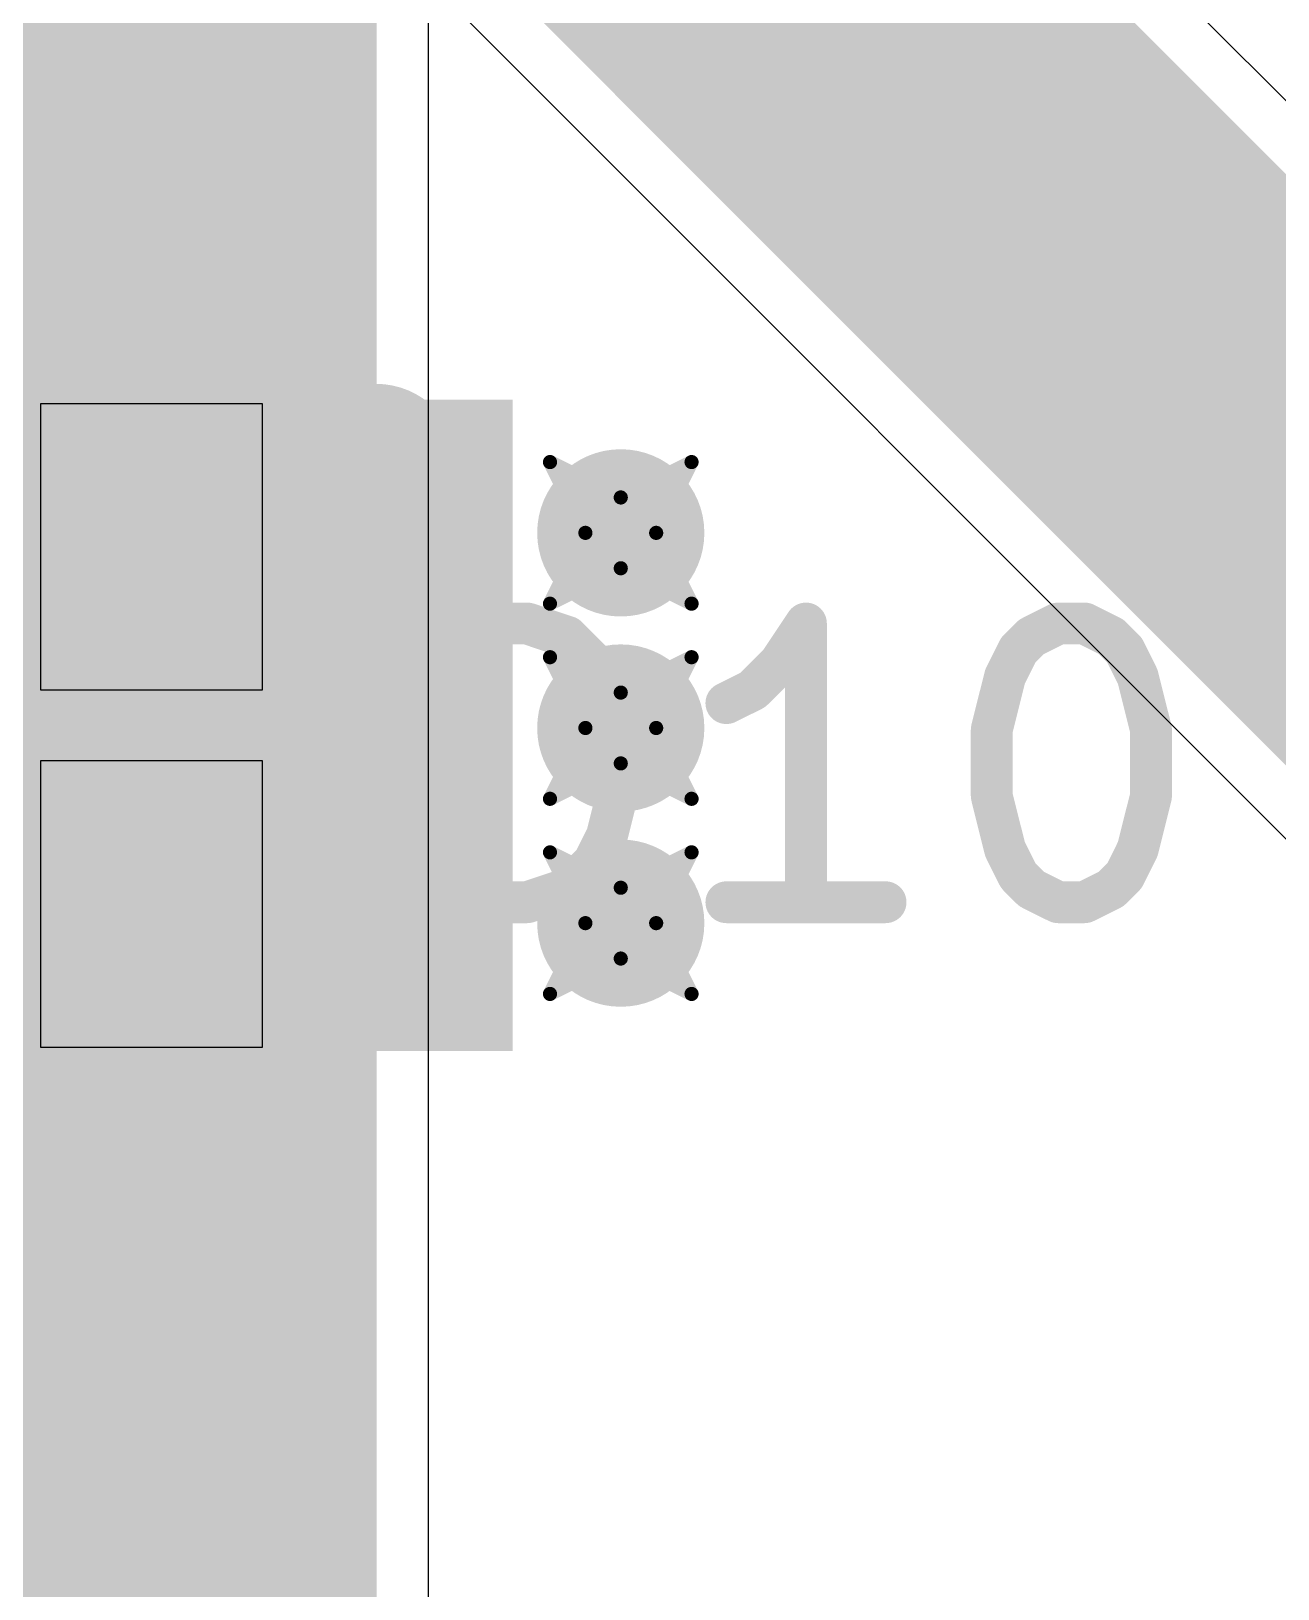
# Model space of a CAD drawing. Header units: inches. Extents: x 0 to 12.4, y -0.6 to 2.2.
# Drawn here: x 0.4957 to 0.6718, y 0.799 to 1.019 of the extents above; entities that cross this region are included whole.
import ezdxf

# ---------------------------------------------------------------- set-up
doc = ezdxf.new("R2010")
doc.units = ezdxf.units.IN
doc.header["$MEASUREMENT"] = 0
for name, color, linetype in [('Bottom Layer', 5, 'Continuous'), ('Dimension', 6, 'Continuous'), ('Drill Drawing', 1, 'Continuous'), ('Mechanical 4', 56, 'Continuous'), ('Top Layer', 1, 'Continuous'), ('Top Overlay', 2, 'Continuous'), ('Top Paste', 8, 'Continuous'), ('Top Solder', 216, 'Continuous'), ('Via Holes', 16, 'Continuous')]:
    doc.layers.add(name, color=color, linetype=linetype)

# ---------------------------------------------------------------- blocks, each defined once
blk = doc.blocks.new('SOD_123FL_14')
at = {"layer": 'Top Layer'}
blk.add_hatch(color=1, dxfattribs=at).paths.add_polyline_path([(-0.08268, 0.03543), (-0.02992, 0.03543), (-0.02992, -0.03543), (-0.08268, -0.03543)])
at = {"layer": 'Top Overlay'}
blk.add_hatch(color=2, dxfattribs=at).paths.add_polyline_path([(-0.128, -0.046), (-0.086, -0.046), (-0.086, 0.046), (-0.128, 0.046)])
at = {"layer": 'Top Paste'}
blk.add_hatch(color=8, dxfattribs=at).paths.add_polyline_path([(-0.08268, 0.03543), (-0.02992, 0.03543), (-0.02992, -0.03543), (-0.08268, -0.03543)])
at = {"layer": 'Top Solder'}
blk.add_hatch(color=216, dxfattribs=at).paths.add_polyline_path([(-0.08668, 0.03943), (-0.02592, 0.03943), (-0.02592, -0.03943), (-0.08668, -0.03943)])
at = {"layer": 'Top Overlay'}
for points in [[(0.089, 0.042, 0.01, 0.01, 0), (-0.089, 0.042, 0.01, 0.01, 0)], [(0.089, -0.042, 0.01, 0.01, 0), (-0.089, -0.042, 0.01, 0.01, 0)]]:
    blk.add_lwpolyline(points, format="xyseb", dxfattribs=at)
for points in [[(-0.0915, 0.042, 0.005, 0.005, 1), (-0.0865, 0.042, 0.005, 0.005, 1)], [(-0.0915, -0.042, 0.005, 0.005, 1), (-0.0865, -0.042, 0.005, 0.005, 1)]]:
    blk.add_lwpolyline(points, format="xyseb", close=True, dxfattribs=at)

msp = doc.modelspace()

# ---------------------------------------------------------------- hatches: boundary and pattern name
at = {"layer": 'Bottom Layer'}
h = msp.add_hatch(color=5, dxfattribs=at)
edge = h.paths.add_edge_path()
edge.add_arc((0.579, 0.94812), 0.01181, 0, 360)
h = msp.add_hatch(color=5, dxfattribs=at)
edge = h.paths.add_edge_path()
edge.add_arc((0.579, 0.92056), 0.01181, 0, 360)
h = msp.add_hatch(color=5, dxfattribs=at)
edge = h.paths.add_edge_path()
edge.add_arc((0.579, 0.893), 0.01181, 0, 360)
at = {"layer": 'Dimension'}
h = msp.add_hatch(color=6, dxfattribs=at)
edge = h.paths.add_edge_path()
edge.add_arc((0.54438, 0.95736), 0.01181, 0, 360)
h = msp.add_hatch(color=6, dxfattribs=at)
edge = h.paths.add_edge_path()
edge.add_arc((0.54438, 0.92586), 0.01181, 0, 360)
h = msp.add_hatch(color=6, dxfattribs=at)
edge = h.paths.add_edge_path()
edge.add_arc((0.54438, 0.89437), 0.01181, 0, 360)
at = {"layer": 'Top Layer'}
h = msp.add_hatch(color=1, dxfattribs=at)
edge = h.paths.add_edge_path()
edge.add_arc((0.579, 0.94812), 0.01181, 0, 360)
h = msp.add_hatch(color=1, dxfattribs=at)
edge = h.paths.add_edge_path()
edge.add_arc((0.579, 0.92056), 0.01181, 0, 360)
h = msp.add_hatch(color=1, dxfattribs=at)
edge = h.paths.add_edge_path()
edge.add_arc((0.579, 0.893), 0.01181, 0, 360)
at = {"layer": 'Via Holes'}
h = msp.add_hatch(color=7, dxfattribs=at)
edge = h.paths.add_edge_path()
edge.add_arc((0.579, 0.94812), 0.00591, 0, 360)
h = msp.add_hatch(color=7, dxfattribs=at)
edge = h.paths.add_edge_path()
edge.add_arc((0.579, 0.92056), 0.00591, 0, 360)
h = msp.add_hatch(color=7, dxfattribs=at)
edge = h.paths.add_edge_path()
edge.add_arc((0.579, 0.893), 0.00591, 0, 360)

# ---------------------------------------------------------------- linework, layer by layer
at = {"layer": 'Bottom Layer'}
msp.add_line((0.55184, 0.76538), (0.55184, 1.30774), dxfattribs=at)
msp.add_lwpolyline([(0.515, 0.76538, 0.05906, 0.05906, 0), (0.515, 1.323, 0.05906, 0.05906, 0)], format="xyseb", dxfattribs=at)
at = {"layer": 'Dimension'}
for points in [[(0.50108, 0.97246, 0.00787, 0.00787, 0), (0.50121, 0.97297, 0.00787, 0.00787, 0)], [(0.50121, 0.97297, 0.00787, 0.00787, 0), (0.50172, 0.97311, 0.00787, 0.00787, 0)], [(0.50172, 0.97311, 0.00787, 0.00787, 0), (0.50883, 0.97311, 0.00787, 0.00787, 0)], [(0.50883, 0.97311, 0.00787, 0.00787, 0), (0.50907, 0.97309, 0.00787, 0.00787, 0)], [(0.50907, 0.97309, 0.00787, 0.00787, 0), (0.51273, 0.97272, 0.00787, 0.00787, 0)], [(0.50108, 0.93635, 0.00787, 0.00787, 0), (0.50108, 0.97246, 0.00787, 0.00787, 0)], [(0.51273, 0.97272, 0.00787, 0.00787, 0), (0.51325, 0.97261, 0.00787, 0.00787, 0)], [(0.51325, 0.97261, 0.00787, 0.00787, 0), (0.51928, 0.97061, 0.00787, 0.00787, 0)], [(0.51928, 0.97061, 0.00787, 0.00787, 0), (0.51979, 0.97037, 0.00787, 0.00787, 0)], [(0.51979, 0.97037, 0.00787, 0.00787, 0), (0.52518, 0.96705, 0.00787, 0.00787, 0)], [(0.52518, 0.96705, 0.00787, 0.00787, 0), (0.52562, 0.9667, 0.00787, 0.00787, 0)], [(0.52562, 0.9667, 0.00787, 0.00787, 0), (0.5301, 0.96222, 0.00787, 0.00787, 0)], [(0.5301, 0.96222, 0.00787, 0.00787, 0), (0.53045, 0.96178, 0.00787, 0.00787, 0)], [(0.53045, 0.96178, 0.00787, 0.00787, 0), (0.53378, 0.95639, 0.00787, 0.00787, 0)], [(0.53378, 0.95639, 0.00787, 0.00787, 0), (0.53402, 0.95587, 0.00787, 0.00787, 0)], [(0.53402, 0.95587, 0.00787, 0.00787, 0), (0.53601, 0.94984, 0.00787, 0.00787, 0)], [(0.53601, 0.94984, 0.00787, 0.00787, 0), (0.53612, 0.94933, 0.00787, 0.00787, 0)], [(0.53612, 0.94933, 0.00787, 0.00787, 0), (0.5365, 0.94567, 0.00787, 0.00787, 0)], [(0.5365, 0.94567, 0.00787, 0.00787, 0), (0.53651, 0.94542, 0.00787, 0.00787, 0)], [(0.53651, 0.93635, 0.00787, 0.00787, 0), (0.53651, 0.94542, 0.00787, 0.00787, 0)], [(0.48139, 0.93635, 0.00787, 0.00787, 0), (0.50108, 0.93635, 0.00787, 0.00787, 0)], [(0.48139, 0.93635, 0.00787, 0.00787, 0), (0.50108, 0.93635, 0.00787, 0.00787, 0)], [(0.50108, 0.93635, 0.00787, 0.00787, 0), (0.50121, 0.93584, 0.00787, 0.00787, 0)], [(0.50121, 0.93584, 0.00787, 0.00787, 0), (0.50172, 0.93571, 0.00787, 0.00787, 0)], [(0.50172, 0.93571, 0.00787, 0.00787, 0), (0.53587, 0.93571, 0.00787, 0.00787, 0)], [(0.53587, 0.93571, 0.00787, 0.00787, 0), (0.53637, 0.93584, 0.00787, 0.00787, 0)], [(0.53637, 0.93584, 0.00787, 0.00787, 0), (0.53651, 0.93635, 0.00787, 0.00787, 0)], [(0.50108, 0.91538, 0.00787, 0.00787, 0), (0.50121, 0.91588, 0.00787, 0.00787, 0)], [(0.50121, 0.91588, 0.00787, 0.00787, 0), (0.50172, 0.91602, 0.00787, 0.00787, 0)], [(0.50172, 0.91602, 0.00787, 0.00787, 0), (0.53587, 0.91602, 0.00787, 0.00787, 0)], [(0.53587, 0.91602, 0.00787, 0.00787, 0), (0.53637, 0.91588, 0.00787, 0.00787, 0)], [(0.53637, 0.91588, 0.00787, 0.00787, 0), (0.53651, 0.91538, 0.00787, 0.00787, 0)], [(0.50108, 0.87926, 0.00787, 0.00787, 0), (0.50108, 0.91538, 0.00787, 0.00787, 0)], [(0.53651, 0.9063, 0.00787, 0.00787, 0), (0.53651, 0.91538, 0.00787, 0.00787, 0)], [(0.53612, 0.9024, 0.00787, 0.00787, 0), (0.5365, 0.90606, 0.00787, 0.00787, 0)], [(0.5365, 0.90606, 0.00787, 0.00787, 0), (0.53651, 0.9063, 0.00787, 0.00787, 0)], [(0.53402, 0.89585, 0.00787, 0.00787, 0), (0.53601, 0.90188, 0.00787, 0.00787, 0)], [(0.53601, 0.90188, 0.00787, 0.00787, 0), (0.53612, 0.9024, 0.00787, 0.00787, 0)], [(0.53378, 0.89534, 0.00787, 0.00787, 0), (0.53402, 0.89585, 0.00787, 0.00787, 0)], [(0.53045, 0.88995, 0.00787, 0.00787, 0), (0.53378, 0.89534, 0.00787, 0.00787, 0)], [(0.52562, 0.88503, 0.00787, 0.00787, 0), (0.5301, 0.88951, 0.00787, 0.00787, 0)], [(0.5301, 0.88951, 0.00787, 0.00787, 0), (0.53045, 0.88995, 0.00787, 0.00787, 0)], [(0.52518, 0.88468, 0.00787, 0.00787, 0), (0.52562, 0.88503, 0.00787, 0.00787, 0)], [(0.51979, 0.88135, 0.00787, 0.00787, 0), (0.52518, 0.88468, 0.00787, 0.00787, 0)], [(0.51325, 0.87912, 0.00787, 0.00787, 0), (0.51928, 0.88111, 0.00787, 0.00787, 0)], [(0.51928, 0.88111, 0.00787, 0.00787, 0), (0.51979, 0.88135, 0.00787, 0.00787, 0)], [(0.48139, 0.87926, 0.00787, 0.00787, 0), (0.50108, 0.87926, 0.00787, 0.00787, 0)], [(0.48139, 0.87926, 0.00787, 0.00787, 0), (0.50108, 0.87926, 0.00787, 0.00787, 0)], [(0.50108, 0.87926, 0.00787, 0.00787, 0), (0.50121, 0.87875, 0.00787, 0.00787, 0)], [(0.50121, 0.87875, 0.00787, 0.00787, 0), (0.50172, 0.87862, 0.00787, 0.00787, 0)], [(0.50172, 0.87862, 0.00787, 0.00787, 0), (0.50883, 0.87862, 0.00787, 0.00787, 0)], [(0.50883, 0.87862, 0.00787, 0.00787, 0), (0.50907, 0.87863, 0.00787, 0.00787, 0)], [(0.50907, 0.87863, 0.00787, 0.00787, 0), (0.51273, 0.879, 0.00787, 0.00787, 0)], [(0.51273, 0.879, 0.00787, 0.00787, 0), (0.51325, 0.87912, 0.00787, 0.00787, 0)]]:
    msp.add_lwpolyline(points, format="xyseb", dxfattribs=at)
for points in [[(0.49924, 0.97297, 0.00394, 0.00394, 1), (0.50318, 0.97297, 0.00394, 0.00394, 1)], [(0.49924, 0.97297, 0.00394, 0.00394, 1), (0.50318, 0.97297, 0.00394, 0.00394, 1)], [(0.49975, 0.97311, 0.00394, 0.00394, 1), (0.50369, 0.97311, 0.00394, 0.00394, 1)], [(0.49975, 0.97311, 0.00394, 0.00394, 1), (0.50369, 0.97311, 0.00394, 0.00394, 1)], [(0.50686, 0.97311, 0.00394, 0.00394, 1), (0.51079, 0.97311, 0.00394, 0.00394, 1)], [(0.50686, 0.97311, 0.00394, 0.00394, 1), (0.51079, 0.97311, 0.00394, 0.00394, 1)], [(0.5071, 0.97309, 0.00394, 0.00394, 1), (0.51104, 0.97309, 0.00394, 0.00394, 1)], [(0.5071, 0.97309, 0.00394, 0.00394, 1), (0.51104, 0.97309, 0.00394, 0.00394, 1)], [(0.49911, 0.97246, 0.00394, 0.00394, 1), (0.50305, 0.97246, 0.00394, 0.00394, 1)], [(0.49911, 0.97246, 0.00394, 0.00394, 1), (0.50305, 0.97246, 0.00394, 0.00394, 1)], [(0.51076, 0.97272, 0.00394, 0.00394, 1), (0.5147, 0.97272, 0.00394, 0.00394, 1)], [(0.51076, 0.97272, 0.00394, 0.00394, 1), (0.5147, 0.97272, 0.00394, 0.00394, 1)], [(0.51128, 0.97261, 0.00394, 0.00394, 1), (0.51522, 0.97261, 0.00394, 0.00394, 1)], [(0.51128, 0.97261, 0.00394, 0.00394, 1), (0.51522, 0.97261, 0.00394, 0.00394, 1)], [(0.51731, 0.97061, 0.00394, 0.00394, 1), (0.52124, 0.97061, 0.00394, 0.00394, 1)], [(0.51731, 0.97061, 0.00394, 0.00394, 1), (0.52124, 0.97061, 0.00394, 0.00394, 1)], [(0.51782, 0.97037, 0.00394, 0.00394, 1), (0.52176, 0.97037, 0.00394, 0.00394, 1)], [(0.51782, 0.97037, 0.00394, 0.00394, 1), (0.52176, 0.97037, 0.00394, 0.00394, 1)], [(0.52321, 0.96705, 0.00394, 0.00394, 1), (0.52715, 0.96705, 0.00394, 0.00394, 1)], [(0.52321, 0.96705, 0.00394, 0.00394, 1), (0.52715, 0.96705, 0.00394, 0.00394, 1)], [(0.52365, 0.9667, 0.00394, 0.00394, 1), (0.52759, 0.9667, 0.00394, 0.00394, 1)], [(0.52365, 0.9667, 0.00394, 0.00394, 1), (0.52759, 0.9667, 0.00394, 0.00394, 1)], [(0.52813, 0.96222, 0.00394, 0.00394, 1), (0.53207, 0.96222, 0.00394, 0.00394, 1)], [(0.52813, 0.96222, 0.00394, 0.00394, 1), (0.53207, 0.96222, 0.00394, 0.00394, 1)], [(0.52848, 0.96178, 0.00394, 0.00394, 1), (0.53242, 0.96178, 0.00394, 0.00394, 1)], [(0.52848, 0.96178, 0.00394, 0.00394, 1), (0.53242, 0.96178, 0.00394, 0.00394, 1)], [(0.53181, 0.95639, 0.00394, 0.00394, 1), (0.53574, 0.95639, 0.00394, 0.00394, 1)], [(0.53181, 0.95639, 0.00394, 0.00394, 1), (0.53574, 0.95639, 0.00394, 0.00394, 1)], [(0.53205, 0.95587, 0.00394, 0.00394, 1), (0.53598, 0.95587, 0.00394, 0.00394, 1)], [(0.53205, 0.95587, 0.00394, 0.00394, 1), (0.53598, 0.95587, 0.00394, 0.00394, 1)], [(0.53404, 0.94984, 0.00394, 0.00394, 1), (0.53798, 0.94984, 0.00394, 0.00394, 1)], [(0.53404, 0.94984, 0.00394, 0.00394, 1), (0.53798, 0.94984, 0.00394, 0.00394, 1)], [(0.53416, 0.94933, 0.00394, 0.00394, 1), (0.53809, 0.94933, 0.00394, 0.00394, 1)], [(0.53416, 0.94933, 0.00394, 0.00394, 1), (0.53809, 0.94933, 0.00394, 0.00394, 1)], [(0.53453, 0.94567, 0.00394, 0.00394, 1), (0.53847, 0.94567, 0.00394, 0.00394, 1)], [(0.53453, 0.94567, 0.00394, 0.00394, 1), (0.53847, 0.94567, 0.00394, 0.00394, 1)], [(0.53454, 0.94542, 0.00394, 0.00394, 1), (0.53848, 0.94542, 0.00394, 0.00394, 1)], [(0.53454, 0.94542, 0.00394, 0.00394, 1), (0.53848, 0.94542, 0.00394, 0.00394, 1)], [(0.49911, 0.93635, 0.00394, 0.00394, 1), (0.50305, 0.93635, 0.00394, 0.00394, 1)], [(0.49911, 0.93635, 0.00394, 0.00394, 1), (0.50305, 0.93635, 0.00394, 0.00394, 1)], [(0.49911, 0.93635, 0.00394, 0.00394, 1), (0.50305, 0.93635, 0.00394, 0.00394, 1)], [(0.49911, 0.93635, 0.00394, 0.00394, 1), (0.50305, 0.93635, 0.00394, 0.00394, 1)], [(0.49924, 0.93584, 0.00394, 0.00394, 1), (0.50318, 0.93584, 0.00394, 0.00394, 1)], [(0.49924, 0.93584, 0.00394, 0.00394, 1), (0.50318, 0.93584, 0.00394, 0.00394, 1)], [(0.49975, 0.93571, 0.00394, 0.00394, 1), (0.50369, 0.93571, 0.00394, 0.00394, 1)], [(0.49975, 0.93571, 0.00394, 0.00394, 1), (0.50369, 0.93571, 0.00394, 0.00394, 1)], [(0.5339, 0.93571, 0.00394, 0.00394, 1), (0.53784, 0.93571, 0.00394, 0.00394, 1)], [(0.5339, 0.93571, 0.00394, 0.00394, 1), (0.53784, 0.93571, 0.00394, 0.00394, 1)], [(0.53441, 0.93584, 0.00394, 0.00394, 1), (0.53834, 0.93584, 0.00394, 0.00394, 1)], [(0.53441, 0.93584, 0.00394, 0.00394, 1), (0.53834, 0.93584, 0.00394, 0.00394, 1)], [(0.53454, 0.93635, 0.00394, 0.00394, 1), (0.53848, 0.93635, 0.00394, 0.00394, 1)], [(0.53454, 0.93635, 0.00394, 0.00394, 1), (0.53848, 0.93635, 0.00394, 0.00394, 1)], [(0.49924, 0.91588, 0.00394, 0.00394, 1), (0.50318, 0.91588, 0.00394, 0.00394, 1)], [(0.49924, 0.91588, 0.00394, 0.00394, 1), (0.50318, 0.91588, 0.00394, 0.00394, 1)], [(0.49975, 0.91602, 0.00394, 0.00394, 1), (0.50369, 0.91602, 0.00394, 0.00394, 1)], [(0.49975, 0.91602, 0.00394, 0.00394, 1), (0.50369, 0.91602, 0.00394, 0.00394, 1)], [(0.5339, 0.91602, 0.00394, 0.00394, 1), (0.53784, 0.91602, 0.00394, 0.00394, 1)], [(0.5339, 0.91602, 0.00394, 0.00394, 1), (0.53784, 0.91602, 0.00394, 0.00394, 1)], [(0.53441, 0.91588, 0.00394, 0.00394, 1), (0.53834, 0.91588, 0.00394, 0.00394, 1)], [(0.53441, 0.91588, 0.00394, 0.00394, 1), (0.53834, 0.91588, 0.00394, 0.00394, 1)], [(0.49911, 0.91538, 0.00394, 0.00394, 1), (0.50305, 0.91538, 0.00394, 0.00394, 1)], [(0.49911, 0.91538, 0.00394, 0.00394, 1), (0.50305, 0.91538, 0.00394, 0.00394, 1)], [(0.53454, 0.91538, 0.00394, 0.00394, 1), (0.53848, 0.91538, 0.00394, 0.00394, 1)], [(0.53454, 0.91538, 0.00394, 0.00394, 1), (0.53848, 0.91538, 0.00394, 0.00394, 1)], [(0.53453, 0.90606, 0.00394, 0.00394, 1), (0.53847, 0.90606, 0.00394, 0.00394, 1)], [(0.53453, 0.90606, 0.00394, 0.00394, 1), (0.53847, 0.90606, 0.00394, 0.00394, 1)], [(0.53454, 0.9063, 0.00394, 0.00394, 1), (0.53848, 0.9063, 0.00394, 0.00394, 1)], [(0.53454, 0.9063, 0.00394, 0.00394, 1), (0.53848, 0.9063, 0.00394, 0.00394, 1)], [(0.53404, 0.90188, 0.00394, 0.00394, 1), (0.53798, 0.90188, 0.00394, 0.00394, 1)], [(0.53404, 0.90188, 0.00394, 0.00394, 1), (0.53798, 0.90188, 0.00394, 0.00394, 1)], [(0.53416, 0.9024, 0.00394, 0.00394, 1), (0.53809, 0.9024, 0.00394, 0.00394, 1)], [(0.53416, 0.9024, 0.00394, 0.00394, 1), (0.53809, 0.9024, 0.00394, 0.00394, 1)], [(0.53205, 0.89585, 0.00394, 0.00394, 1), (0.53598, 0.89585, 0.00394, 0.00394, 1)], [(0.53205, 0.89585, 0.00394, 0.00394, 1), (0.53598, 0.89585, 0.00394, 0.00394, 1)], [(0.53181, 0.89534, 0.00394, 0.00394, 1), (0.53574, 0.89534, 0.00394, 0.00394, 1)], [(0.53181, 0.89534, 0.00394, 0.00394, 1), (0.53574, 0.89534, 0.00394, 0.00394, 1)], [(0.52813, 0.88951, 0.00394, 0.00394, 1), (0.53207, 0.88951, 0.00394, 0.00394, 1)], [(0.52813, 0.88951, 0.00394, 0.00394, 1), (0.53207, 0.88951, 0.00394, 0.00394, 1)], [(0.52848, 0.88995, 0.00394, 0.00394, 1), (0.53242, 0.88995, 0.00394, 0.00394, 1)], [(0.52848, 0.88995, 0.00394, 0.00394, 1), (0.53242, 0.88995, 0.00394, 0.00394, 1)], [(0.52365, 0.88503, 0.00394, 0.00394, 1), (0.52759, 0.88503, 0.00394, 0.00394, 1)], [(0.52365, 0.88503, 0.00394, 0.00394, 1), (0.52759, 0.88503, 0.00394, 0.00394, 1)], [(0.52321, 0.88468, 0.00394, 0.00394, 1), (0.52715, 0.88468, 0.00394, 0.00394, 1)], [(0.52321, 0.88468, 0.00394, 0.00394, 1), (0.52715, 0.88468, 0.00394, 0.00394, 1)], [(0.51731, 0.88111, 0.00394, 0.00394, 1), (0.52124, 0.88111, 0.00394, 0.00394, 1)], [(0.51731, 0.88111, 0.00394, 0.00394, 1), (0.52124, 0.88111, 0.00394, 0.00394, 1)], [(0.51782, 0.88135, 0.00394, 0.00394, 1), (0.52176, 0.88135, 0.00394, 0.00394, 1)], [(0.51782, 0.88135, 0.00394, 0.00394, 1), (0.52176, 0.88135, 0.00394, 0.00394, 1)], [(0.49911, 0.87926, 0.00394, 0.00394, 1), (0.50305, 0.87926, 0.00394, 0.00394, 1)], [(0.49911, 0.87926, 0.00394, 0.00394, 1), (0.50305, 0.87926, 0.00394, 0.00394, 1)], [(0.49911, 0.87926, 0.00394, 0.00394, 1), (0.50305, 0.87926, 0.00394, 0.00394, 1)], [(0.49911, 0.87926, 0.00394, 0.00394, 1), (0.50305, 0.87926, 0.00394, 0.00394, 1)], [(0.49924, 0.87875, 0.00394, 0.00394, 1), (0.50318, 0.87875, 0.00394, 0.00394, 1)], [(0.49924, 0.87875, 0.00394, 0.00394, 1), (0.50318, 0.87875, 0.00394, 0.00394, 1)], [(0.49975, 0.87862, 0.00394, 0.00394, 1), (0.50369, 0.87862, 0.00394, 0.00394, 1)], [(0.49975, 0.87862, 0.00394, 0.00394, 1), (0.50369, 0.87862, 0.00394, 0.00394, 1)], [(0.50686, 0.87862, 0.00394, 0.00394, 1), (0.51079, 0.87862, 0.00394, 0.00394, 1)], [(0.50686, 0.87862, 0.00394, 0.00394, 1), (0.51079, 0.87862, 0.00394, 0.00394, 1)], [(0.5071, 0.87863, 0.00394, 0.00394, 1), (0.51104, 0.87863, 0.00394, 0.00394, 1)], [(0.5071, 0.87863, 0.00394, 0.00394, 1), (0.51104, 0.87863, 0.00394, 0.00394, 1)], [(0.51076, 0.879, 0.00394, 0.00394, 1), (0.5147, 0.879, 0.00394, 0.00394, 1)], [(0.51076, 0.879, 0.00394, 0.00394, 1), (0.5147, 0.879, 0.00394, 0.00394, 1)], [(0.51128, 0.87912, 0.00394, 0.00394, 1), (0.51522, 0.87912, 0.00394, 0.00394, 1)], [(0.51128, 0.87912, 0.00394, 0.00394, 1), (0.51522, 0.87912, 0.00394, 0.00394, 1)]]:
    msp.add_lwpolyline(points, format="xyseb", close=True, dxfattribs=at)
at = {"layer": 'Drill Drawing'}
for points in [[(0.569, 0.95812, 0.002, 0.002, 0), (0.579, 0.95312, 0.002, 0.002, 0)], [(0.569, 0.95812, 0.002, 0.002, 0), (0.574, 0.94812, 0.002, 0.002, 0)], [(0.579, 0.95312, 0.002, 0.002, 0), (0.589, 0.95812, 0.002, 0.002, 0)], [(0.584, 0.94812, 0.002, 0.002, 0), (0.589, 0.95812, 0.002, 0.002, 0)], [(0.569, 0.93812, 0.002, 0.002, 0), (0.574, 0.94812, 0.002, 0.002, 0)], [(0.584, 0.94812, 0.002, 0.002, 0), (0.589, 0.93812, 0.002, 0.002, 0)], [(0.569, 0.93812, 0.002, 0.002, 0), (0.579, 0.94312, 0.002, 0.002, 0)], [(0.579, 0.94312, 0.002, 0.002, 0), (0.589, 0.93812, 0.002, 0.002, 0)], [(0.569, 0.93056, 0.002, 0.002, 0), (0.579, 0.92556, 0.002, 0.002, 0)], [(0.569, 0.93056, 0.002, 0.002, 0), (0.574, 0.92056, 0.002, 0.002, 0)], [(0.579, 0.92556, 0.002, 0.002, 0), (0.589, 0.93056, 0.002, 0.002, 0)], [(0.584, 0.92056, 0.002, 0.002, 0), (0.589, 0.93056, 0.002, 0.002, 0)], [(0.569, 0.91056, 0.002, 0.002, 0), (0.574, 0.92056, 0.002, 0.002, 0)], [(0.584, 0.92056, 0.002, 0.002, 0), (0.589, 0.91056, 0.002, 0.002, 0)], [(0.569, 0.91056, 0.002, 0.002, 0), (0.579, 0.91556, 0.002, 0.002, 0)], [(0.579, 0.91556, 0.002, 0.002, 0), (0.589, 0.91056, 0.002, 0.002, 0)], [(0.569, 0.903, 0.002, 0.002, 0), (0.579, 0.898, 0.002, 0.002, 0)], [(0.569, 0.903, 0.002, 0.002, 0), (0.574, 0.893, 0.002, 0.002, 0)], [(0.579, 0.898, 0.002, 0.002, 0), (0.589, 0.903, 0.002, 0.002, 0)], [(0.584, 0.893, 0.002, 0.002, 0), (0.589, 0.903, 0.002, 0.002, 0)], [(0.569, 0.883, 0.002, 0.002, 0), (0.574, 0.893, 0.002, 0.002, 0)], [(0.584, 0.893, 0.002, 0.002, 0), (0.589, 0.883, 0.002, 0.002, 0)], [(0.569, 0.883, 0.002, 0.002, 0), (0.579, 0.888, 0.002, 0.002, 0)], [(0.579, 0.888, 0.002, 0.002, 0), (0.589, 0.883, 0.002, 0.002, 0)]]:
    msp.add_lwpolyline(points, format="xyseb", dxfattribs=at)
for points in [[(0.5685, 0.95812, 0.001, 0.001, 1), (0.5695, 0.95812, 0.001, 0.001, 1)], [(0.5685, 0.95812, 0.001, 0.001, 1), (0.5695, 0.95812, 0.001, 0.001, 1)], [(0.5885, 0.95812, 0.001, 0.001, 1), (0.5895, 0.95812, 0.001, 0.001, 1)], [(0.5885, 0.95812, 0.001, 0.001, 1), (0.5895, 0.95812, 0.001, 0.001, 1)], [(0.5785, 0.95312, 0.001, 0.001, 1), (0.5795, 0.95312, 0.001, 0.001, 1)], [(0.5785, 0.95312, 0.001, 0.001, 1), (0.5795, 0.95312, 0.001, 0.001, 1)], [(0.5735, 0.94812, 0.001, 0.001, 1), (0.5745, 0.94812, 0.001, 0.001, 1)], [(0.5735, 0.94812, 0.001, 0.001, 1), (0.5745, 0.94812, 0.001, 0.001, 1)], [(0.5835, 0.94812, 0.001, 0.001, 1), (0.5845, 0.94812, 0.001, 0.001, 1)], [(0.5835, 0.94812, 0.001, 0.001, 1), (0.5845, 0.94812, 0.001, 0.001, 1)], [(0.5785, 0.94312, 0.001, 0.001, 1), (0.5795, 0.94312, 0.001, 0.001, 1)], [(0.5785, 0.94312, 0.001, 0.001, 1), (0.5795, 0.94312, 0.001, 0.001, 1)], [(0.5685, 0.93812, 0.001, 0.001, 1), (0.5695, 0.93812, 0.001, 0.001, 1)], [(0.5685, 0.93812, 0.001, 0.001, 1), (0.5695, 0.93812, 0.001, 0.001, 1)], [(0.5885, 0.93812, 0.001, 0.001, 1), (0.5895, 0.93812, 0.001, 0.001, 1)], [(0.5885, 0.93812, 0.001, 0.001, 1), (0.5895, 0.93812, 0.001, 0.001, 1)], [(0.5685, 0.93056, 0.001, 0.001, 1), (0.5695, 0.93056, 0.001, 0.001, 1)], [(0.5685, 0.93056, 0.001, 0.001, 1), (0.5695, 0.93056, 0.001, 0.001, 1)], [(0.5885, 0.93056, 0.001, 0.001, 1), (0.5895, 0.93056, 0.001, 0.001, 1)], [(0.5885, 0.93056, 0.001, 0.001, 1), (0.5895, 0.93056, 0.001, 0.001, 1)], [(0.5785, 0.92556, 0.001, 0.001, 1), (0.5795, 0.92556, 0.001, 0.001, 1)], [(0.5785, 0.92556, 0.001, 0.001, 1), (0.5795, 0.92556, 0.001, 0.001, 1)], [(0.5735, 0.92056, 0.001, 0.001, 1), (0.5745, 0.92056, 0.001, 0.001, 1)], [(0.5735, 0.92056, 0.001, 0.001, 1), (0.5745, 0.92056, 0.001, 0.001, 1)], [(0.5835, 0.92056, 0.001, 0.001, 1), (0.5845, 0.92056, 0.001, 0.001, 1)], [(0.5835, 0.92056, 0.001, 0.001, 1), (0.5845, 0.92056, 0.001, 0.001, 1)], [(0.5785, 0.91556, 0.001, 0.001, 1), (0.5795, 0.91556, 0.001, 0.001, 1)], [(0.5785, 0.91556, 0.001, 0.001, 1), (0.5795, 0.91556, 0.001, 0.001, 1)], [(0.5685, 0.91056, 0.001, 0.001, 1), (0.5695, 0.91056, 0.001, 0.001, 1)], [(0.5685, 0.91056, 0.001, 0.001, 1), (0.5695, 0.91056, 0.001, 0.001, 1)], [(0.5885, 0.91056, 0.001, 0.001, 1), (0.5895, 0.91056, 0.001, 0.001, 1)], [(0.5885, 0.91056, 0.001, 0.001, 1), (0.5895, 0.91056, 0.001, 0.001, 1)], [(0.5685, 0.903, 0.001, 0.001, 1), (0.5695, 0.903, 0.001, 0.001, 1)], [(0.5685, 0.903, 0.001, 0.001, 1), (0.5695, 0.903, 0.001, 0.001, 1)], [(0.5885, 0.903, 0.001, 0.001, 1), (0.5895, 0.903, 0.001, 0.001, 1)], [(0.5885, 0.903, 0.001, 0.001, 1), (0.5895, 0.903, 0.001, 0.001, 1)], [(0.5785, 0.898, 0.001, 0.001, 1), (0.5795, 0.898, 0.001, 0.001, 1)], [(0.5785, 0.898, 0.001, 0.001, 1), (0.5795, 0.898, 0.001, 0.001, 1)], [(0.5735, 0.893, 0.001, 0.001, 1), (0.5745, 0.893, 0.001, 0.001, 1)], [(0.5735, 0.893, 0.001, 0.001, 1), (0.5745, 0.893, 0.001, 0.001, 1)], [(0.5835, 0.893, 0.001, 0.001, 1), (0.5845, 0.893, 0.001, 0.001, 1)], [(0.5835, 0.893, 0.001, 0.001, 1), (0.5845, 0.893, 0.001, 0.001, 1)], [(0.5785, 0.888, 0.001, 0.001, 1), (0.5795, 0.888, 0.001, 0.001, 1)], [(0.5785, 0.888, 0.001, 0.001, 1), (0.5795, 0.888, 0.001, 0.001, 1)], [(0.5685, 0.883, 0.001, 0.001, 1), (0.5695, 0.883, 0.001, 0.001, 1)], [(0.5685, 0.883, 0.001, 0.001, 1), (0.5695, 0.883, 0.001, 0.001, 1)], [(0.5885, 0.883, 0.001, 0.001, 1), (0.5895, 0.883, 0.001, 0.001, 1)], [(0.5885, 0.883, 0.001, 0.001, 1), (0.5895, 0.883, 0.001, 0.001, 1)]]:
    msp.add_lwpolyline(points, format="xyseb", close=True, dxfattribs=at)
at = {"layer": 'Mechanical 4'}
for points in [[(0.51096, 1.00843, 0.00591, 0.00591, 0), (0.51471, 1.01406, 0.00591, 0.00591, 0)], [(0.51471, 0.97469, 0.00591, 0.00591, 0), (0.51471, 1.01406, 0.00591, 0.00591, 0)], [(0.50721, 1.00468, 0.00591, 0.00591, 0), (0.51096, 1.00843, 0.00591, 0.00591, 0)], [(0.50346, 1.00281, 0.00591, 0.00591, 0), (0.50721, 1.00468, 0.00591, 0.00591, 0)], [(0.50346, 0.97469, 0.00591, 0.00591, 0), (0.52596, 0.97469, 0.00591, 0.00591, 0)], [(0.55642, 0.93532, 0.00591, 0.00591, 0), (0.5658, 0.93532, 0.00591, 0.00591, 0)], [(0.55642, 0.89595, 0.00591, 0.00591, 0), (0.55642, 0.93532, 0.00591, 0.00591, 0)], [(0.5658, 0.93532, 0.00591, 0.00591, 0), (0.57142, 0.93344, 0.00591, 0.00591, 0)], [(0.60142, 0.92969, 0.00591, 0.00591, 0), (0.60517, 0.93532, 0.00591, 0.00591, 0)], [(0.60517, 0.89595, 0.00591, 0.00591, 0), (0.60517, 0.93532, 0.00591, 0.00591, 0)], [(0.63704, 0.93344, 0.00591, 0.00591, 0), (0.64079, 0.93532, 0.00591, 0.00591, 0)], [(0.64079, 0.93532, 0.00591, 0.00591, 0), (0.64454, 0.93532, 0.00591, 0.00591, 0)], [(0.64454, 0.93532, 0.00591, 0.00591, 0), (0.64829, 0.93344, 0.00591, 0.00591, 0)], [(0.57142, 0.93344, 0.00591, 0.00591, 0), (0.57517, 0.92969, 0.00591, 0.00591, 0)], [(0.63516, 0.93157, 0.00591, 0.00591, 0), (0.63704, 0.93344, 0.00591, 0.00591, 0)], [(0.64829, 0.93344, 0.00591, 0.00591, 0), (0.65016, 0.93157, 0.00591, 0.00591, 0)], [(0.63329, 0.92782, 0.00591, 0.00591, 0), (0.63516, 0.93157, 0.00591, 0.00591, 0)], [(0.65016, 0.93157, 0.00591, 0.00591, 0), (0.65203, 0.92782, 0.00591, 0.00591, 0)], [(0.57517, 0.92969, 0.00591, 0.00591, 0), (0.57704, 0.92594, 0.00591, 0.00591, 0)], [(0.59767, 0.92594, 0.00591, 0.00591, 0), (0.60142, 0.92969, 0.00591, 0.00591, 0)], [(0.63141, 0.92032, 0.00591, 0.00591, 0), (0.63329, 0.92782, 0.00591, 0.00591, 0)], [(0.65203, 0.92782, 0.00591, 0.00591, 0), (0.65391, 0.92032, 0.00591, 0.00591, 0)], [(0.57704, 0.92594, 0.00591, 0.00591, 0), (0.57892, 0.91844, 0.00591, 0.00591, 0)], [(0.59392, 0.92407, 0.00591, 0.00591, 0), (0.59767, 0.92594, 0.00591, 0.00591, 0)], [(0.63141, 0.91094, 0.00591, 0.00591, 0), (0.63141, 0.92032, 0.00591, 0.00591, 0)], [(0.65391, 0.91094, 0.00591, 0.00591, 0), (0.65391, 0.92032, 0.00591, 0.00591, 0)], [(0.57892, 0.91282, 0.00591, 0.00591, 0), (0.57892, 0.91844, 0.00591, 0.00591, 0)], [(0.57704, 0.90532, 0.00591, 0.00591, 0), (0.57892, 0.91282, 0.00591, 0.00591, 0)], [(0.63141, 0.91094, 0.00591, 0.00591, 0), (0.63329, 0.90344, 0.00591, 0.00591, 0)], [(0.65203, 0.90344, 0.00591, 0.00591, 0), (0.65391, 0.91094, 0.00591, 0.00591, 0)], [(0.57517, 0.90157, 0.00591, 0.00591, 0), (0.57704, 0.90532, 0.00591, 0.00591, 0)], [(0.63329, 0.90344, 0.00591, 0.00591, 0), (0.63516, 0.8997, 0.00591, 0.00591, 0)], [(0.65016, 0.8997, 0.00591, 0.00591, 0), (0.65203, 0.90344, 0.00591, 0.00591, 0)], [(0.57142, 0.89782, 0.00591, 0.00591, 0), (0.57517, 0.90157, 0.00591, 0.00591, 0)], [(0.63516, 0.8997, 0.00591, 0.00591, 0), (0.63704, 0.89782, 0.00591, 0.00591, 0)], [(0.64829, 0.89782, 0.00591, 0.00591, 0), (0.65016, 0.8997, 0.00591, 0.00591, 0)], [(0.5658, 0.89595, 0.00591, 0.00591, 0), (0.57142, 0.89782, 0.00591, 0.00591, 0)], [(0.63704, 0.89782, 0.00591, 0.00591, 0), (0.64079, 0.89595, 0.00591, 0.00591, 0)], [(0.64454, 0.89595, 0.00591, 0.00591, 0), (0.64829, 0.89782, 0.00591, 0.00591, 0)], [(0.55642, 0.89595, 0.00591, 0.00591, 0), (0.5658, 0.89595, 0.00591, 0.00591, 0)], [(0.59392, 0.89595, 0.00591, 0.00591, 0), (0.61641, 0.89595, 0.00591, 0.00591, 0)], [(0.64079, 0.89595, 0.00591, 0.00591, 0), (0.64454, 0.89595, 0.00591, 0.00591, 0)]]:
    msp.add_lwpolyline(points, format="xyseb", dxfattribs=at)
for points in [[(0.51323, 1.01406, 0.00295, 0.00295, 1), (0.51618, 1.01406, 0.00295, 0.00295, 1)], [(0.51323, 1.01406, 0.00295, 0.00295, 1), (0.51618, 1.01406, 0.00295, 0.00295, 1)], [(0.50948, 1.00843, 0.00295, 0.00295, 1), (0.51244, 1.00843, 0.00295, 0.00295, 1)], [(0.50948, 1.00843, 0.00295, 0.00295, 1), (0.51244, 1.00843, 0.00295, 0.00295, 1)], [(0.50573, 1.00468, 0.00295, 0.00295, 1), (0.50869, 1.00468, 0.00295, 0.00295, 1)], [(0.50573, 1.00468, 0.00295, 0.00295, 1), (0.50869, 1.00468, 0.00295, 0.00295, 1)], [(0.50198, 1.00281, 0.00295, 0.00295, 1), (0.50494, 1.00281, 0.00295, 0.00295, 1)], [(0.50198, 0.97469, 0.00295, 0.00295, 1), (0.50494, 0.97469, 0.00295, 0.00295, 1)], [(0.51323, 0.97469, 0.00295, 0.00295, 1), (0.51618, 0.97469, 0.00295, 0.00295, 1)], [(0.52448, 0.97469, 0.00295, 0.00295, 1), (0.52743, 0.97469, 0.00295, 0.00295, 1)], [(0.55495, 0.93532, 0.00295, 0.00295, 1), (0.5579, 0.93532, 0.00295, 0.00295, 1)], [(0.55495, 0.93532, 0.00295, 0.00295, 1), (0.5579, 0.93532, 0.00295, 0.00295, 1)], [(0.56432, 0.93532, 0.00295, 0.00295, 1), (0.56727, 0.93532, 0.00295, 0.00295, 1)], [(0.56432, 0.93532, 0.00295, 0.00295, 1), (0.56727, 0.93532, 0.00295, 0.00295, 1)], [(0.60369, 0.93532, 0.00295, 0.00295, 1), (0.60664, 0.93532, 0.00295, 0.00295, 1)], [(0.60369, 0.93532, 0.00295, 0.00295, 1), (0.60664, 0.93532, 0.00295, 0.00295, 1)], [(0.63931, 0.93532, 0.00295, 0.00295, 1), (0.64226, 0.93532, 0.00295, 0.00295, 1)], [(0.63931, 0.93532, 0.00295, 0.00295, 1), (0.64226, 0.93532, 0.00295, 0.00295, 1)], [(0.64306, 0.93532, 0.00295, 0.00295, 1), (0.64601, 0.93532, 0.00295, 0.00295, 1)], [(0.64306, 0.93532, 0.00295, 0.00295, 1), (0.64601, 0.93532, 0.00295, 0.00295, 1)], [(0.56994, 0.93344, 0.00295, 0.00295, 1), (0.5729, 0.93344, 0.00295, 0.00295, 1)], [(0.56994, 0.93344, 0.00295, 0.00295, 1), (0.5729, 0.93344, 0.00295, 0.00295, 1)], [(0.63556, 0.93344, 0.00295, 0.00295, 1), (0.63851, 0.93344, 0.00295, 0.00295, 1)], [(0.63556, 0.93344, 0.00295, 0.00295, 1), (0.63851, 0.93344, 0.00295, 0.00295, 1)], [(0.64681, 0.93344, 0.00295, 0.00295, 1), (0.64976, 0.93344, 0.00295, 0.00295, 1)], [(0.64681, 0.93344, 0.00295, 0.00295, 1), (0.64976, 0.93344, 0.00295, 0.00295, 1)], [(0.63369, 0.93157, 0.00295, 0.00295, 1), (0.63664, 0.93157, 0.00295, 0.00295, 1)], [(0.63369, 0.93157, 0.00295, 0.00295, 1), (0.63664, 0.93157, 0.00295, 0.00295, 1)], [(0.64868, 0.93157, 0.00295, 0.00295, 1), (0.65164, 0.93157, 0.00295, 0.00295, 1)], [(0.64868, 0.93157, 0.00295, 0.00295, 1), (0.65164, 0.93157, 0.00295, 0.00295, 1)], [(0.57369, 0.92969, 0.00295, 0.00295, 1), (0.57665, 0.92969, 0.00295, 0.00295, 1)], [(0.57369, 0.92969, 0.00295, 0.00295, 1), (0.57665, 0.92969, 0.00295, 0.00295, 1)], [(0.59994, 0.92969, 0.00295, 0.00295, 1), (0.60289, 0.92969, 0.00295, 0.00295, 1)], [(0.59994, 0.92969, 0.00295, 0.00295, 1), (0.60289, 0.92969, 0.00295, 0.00295, 1)], [(0.63181, 0.92782, 0.00295, 0.00295, 1), (0.63476, 0.92782, 0.00295, 0.00295, 1)], [(0.63181, 0.92782, 0.00295, 0.00295, 1), (0.63476, 0.92782, 0.00295, 0.00295, 1)], [(0.65056, 0.92782, 0.00295, 0.00295, 1), (0.65351, 0.92782, 0.00295, 0.00295, 1)], [(0.65056, 0.92782, 0.00295, 0.00295, 1), (0.65351, 0.92782, 0.00295, 0.00295, 1)], [(0.57557, 0.92594, 0.00295, 0.00295, 1), (0.57852, 0.92594, 0.00295, 0.00295, 1)], [(0.57557, 0.92594, 0.00295, 0.00295, 1), (0.57852, 0.92594, 0.00295, 0.00295, 1)], [(0.59619, 0.92594, 0.00295, 0.00295, 1), (0.59914, 0.92594, 0.00295, 0.00295, 1)], [(0.59619, 0.92594, 0.00295, 0.00295, 1), (0.59914, 0.92594, 0.00295, 0.00295, 1)], [(0.59244, 0.92407, 0.00295, 0.00295, 1), (0.59539, 0.92407, 0.00295, 0.00295, 1)], [(0.62994, 0.92032, 0.00295, 0.00295, 1), (0.63289, 0.92032, 0.00295, 0.00295, 1)], [(0.62994, 0.92032, 0.00295, 0.00295, 1), (0.63289, 0.92032, 0.00295, 0.00295, 1)], [(0.65243, 0.92032, 0.00295, 0.00295, 1), (0.65539, 0.92032, 0.00295, 0.00295, 1)], [(0.65243, 0.92032, 0.00295, 0.00295, 1), (0.65539, 0.92032, 0.00295, 0.00295, 1)], [(0.57744, 0.91844, 0.00295, 0.00295, 1), (0.5804, 0.91844, 0.00295, 0.00295, 1)], [(0.57744, 0.91844, 0.00295, 0.00295, 1), (0.5804, 0.91844, 0.00295, 0.00295, 1)], [(0.57744, 0.91282, 0.00295, 0.00295, 1), (0.5804, 0.91282, 0.00295, 0.00295, 1)], [(0.57744, 0.91282, 0.00295, 0.00295, 1), (0.5804, 0.91282, 0.00295, 0.00295, 1)], [(0.62994, 0.91094, 0.00295, 0.00295, 1), (0.63289, 0.91094, 0.00295, 0.00295, 1)], [(0.62994, 0.91094, 0.00295, 0.00295, 1), (0.63289, 0.91094, 0.00295, 0.00295, 1)], [(0.65243, 0.91094, 0.00295, 0.00295, 1), (0.65539, 0.91094, 0.00295, 0.00295, 1)], [(0.65243, 0.91094, 0.00295, 0.00295, 1), (0.65539, 0.91094, 0.00295, 0.00295, 1)], [(0.57557, 0.90532, 0.00295, 0.00295, 1), (0.57852, 0.90532, 0.00295, 0.00295, 1)], [(0.57557, 0.90532, 0.00295, 0.00295, 1), (0.57852, 0.90532, 0.00295, 0.00295, 1)], [(0.63181, 0.90344, 0.00295, 0.00295, 1), (0.63476, 0.90344, 0.00295, 0.00295, 1)], [(0.63181, 0.90344, 0.00295, 0.00295, 1), (0.63476, 0.90344, 0.00295, 0.00295, 1)], [(0.65056, 0.90344, 0.00295, 0.00295, 1), (0.65351, 0.90344, 0.00295, 0.00295, 1)], [(0.65056, 0.90344, 0.00295, 0.00295, 1), (0.65351, 0.90344, 0.00295, 0.00295, 1)], [(0.57369, 0.90157, 0.00295, 0.00295, 1), (0.57665, 0.90157, 0.00295, 0.00295, 1)], [(0.57369, 0.90157, 0.00295, 0.00295, 1), (0.57665, 0.90157, 0.00295, 0.00295, 1)], [(0.63369, 0.8997, 0.00295, 0.00295, 1), (0.63664, 0.8997, 0.00295, 0.00295, 1)], [(0.63369, 0.8997, 0.00295, 0.00295, 1), (0.63664, 0.8997, 0.00295, 0.00295, 1)], [(0.64868, 0.8997, 0.00295, 0.00295, 1), (0.65164, 0.8997, 0.00295, 0.00295, 1)], [(0.64868, 0.8997, 0.00295, 0.00295, 1), (0.65164, 0.8997, 0.00295, 0.00295, 1)], [(0.56994, 0.89782, 0.00295, 0.00295, 1), (0.5729, 0.89782, 0.00295, 0.00295, 1)], [(0.56994, 0.89782, 0.00295, 0.00295, 1), (0.5729, 0.89782, 0.00295, 0.00295, 1)], [(0.63556, 0.89782, 0.00295, 0.00295, 1), (0.63851, 0.89782, 0.00295, 0.00295, 1)], [(0.63556, 0.89782, 0.00295, 0.00295, 1), (0.63851, 0.89782, 0.00295, 0.00295, 1)], [(0.64681, 0.89782, 0.00295, 0.00295, 1), (0.64976, 0.89782, 0.00295, 0.00295, 1)], [(0.64681, 0.89782, 0.00295, 0.00295, 1), (0.64976, 0.89782, 0.00295, 0.00295, 1)], [(0.55495, 0.89595, 0.00295, 0.00295, 1), (0.5579, 0.89595, 0.00295, 0.00295, 1)], [(0.55495, 0.89595, 0.00295, 0.00295, 1), (0.5579, 0.89595, 0.00295, 0.00295, 1)], [(0.56432, 0.89595, 0.00295, 0.00295, 1), (0.56727, 0.89595, 0.00295, 0.00295, 1)], [(0.56432, 0.89595, 0.00295, 0.00295, 1), (0.56727, 0.89595, 0.00295, 0.00295, 1)], [(0.59244, 0.89595, 0.00295, 0.00295, 1), (0.59539, 0.89595, 0.00295, 0.00295, 1)], [(0.60369, 0.89595, 0.00295, 0.00295, 1), (0.60664, 0.89595, 0.00295, 0.00295, 1)], [(0.61494, 0.89595, 0.00295, 0.00295, 1), (0.61789, 0.89595, 0.00295, 0.00295, 1)], [(0.63931, 0.89595, 0.00295, 0.00295, 1), (0.64226, 0.89595, 0.00295, 0.00295, 1)], [(0.63931, 0.89595, 0.00295, 0.00295, 1), (0.64226, 0.89595, 0.00295, 0.00295, 1)], [(0.64306, 0.89595, 0.00295, 0.00295, 1), (0.64601, 0.89595, 0.00295, 0.00295, 1)], [(0.64306, 0.89595, 0.00295, 0.00295, 1), (0.64601, 0.89595, 0.00295, 0.00295, 1)]]:
    msp.add_lwpolyline(points, format="xyseb", close=True, dxfattribs=at)
at = {"layer": 'Top Layer'}
for p, q in [((0.78405, 0.89805), (0.54968, 1.13243)), ((0.48678, 1.09111), (0.73195, 0.84595)), ((0.52839, 0.96636), (0.49701, 0.96636)), ((0.49701, 0.96636), (0.49701, 0.92593)), ((0.52839, 0.92593), (0.52839, 0.96636)), ((0.49701, 0.92593), (0.52839, 0.92593)), ((0.52839, 0.91593), (0.49701, 0.91593)), ((0.49701, 0.91593), (0.49701, 0.8755)), ((0.52839, 0.8755), (0.52839, 0.91593)), ((0.49701, 0.8755), (0.52839, 0.8755))]:
    msp.add_line(p, q, dxfattribs=at)
msp.add_lwpolyline([(0.51283, 1.11717, 0.05906, 0.05906, 0), (0.758, 0.872, 0.05906, 0.05906, 0)], format="xyseb", dxfattribs=at)

# ---------------------------------------------------------------- block references
at = {"rotation": 180}
msp.add_blockref('SOD_123FL_14', (0.43571, 0.92093), dxfattribs=at)

doc.saveas('drawing.dxf')
